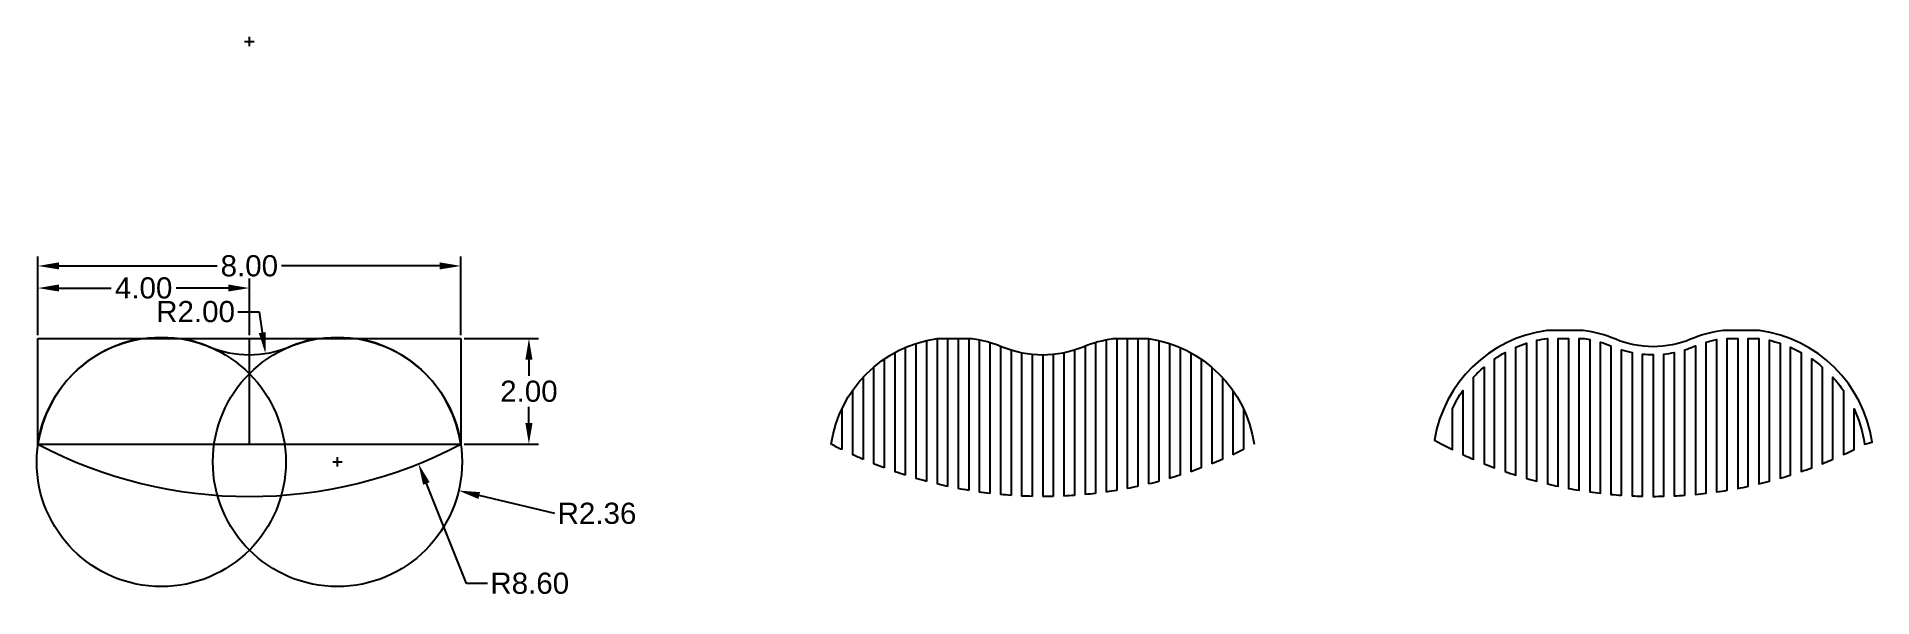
# Model space of a CAD drawing. Header units: centimetres. Extents: x 3.3 to 38, y 1.8 to 12.4.
import ezdxf

# ---------------------------------------------------------------- set-up
doc = ezdxf.new("R2010")
doc.units = ezdxf.units.CM
doc.layers.add('Cotare', color=3, linetype='Continuous')
doc.layers.add('Detalii carcasa superioara 1', color=9, linetype='Continuous')
doc.styles.get("Standard").update_dxf_attribs({"font": 'arial.ttf'})
doc.dimstyles.get("Standard").update_dxf_attribs({"dimtxt": 0.4, "dimasz": 0.4, "dimexe": 0.18, "dimexo": 0.0625, "dimgap": 0.09, "dimtad": 0, "dimtih": 1, "dimtoh": 1, "dimzin": 0, "dimdsep": 46, "dimtxsty": 'Standard', "dimcen": 0.09, "dimadec": 0, "dimazin": 0, "dimtfac": 1, "dimtofl": 0, "dimtmove": 0, "dimatfit": 3, "dimfxl": 1, "dimtolj": 1, "dimtzin": 0, "dimarcsym": 0})

# ---------------------------------------------------------------- blocks, each defined once
blk = doc.blocks.new('*D16')
at = {"layer": 'Cotare', "color": 0, "lineweight": -2, "transparency": 16777216}
for p, q in [((3.277, 6.788), (3.277, 8.277)), ((3.677, 8.097), (6.668, 8.097)), ((10.877, 8.097), (7.886, 8.097)), ((11.277, 6.788), (11.277, 8.277))]:
    blk.add_line(p, q, dxfattribs=at)
at = {"layer": 'Cotare', "color": 0, "transparency": 16777216}
for points in [[(3.677, 8.164), (3.677, 8.03), (3.277, 8.097)], [(10.877, 8.164), (10.877, 8.03), (11.277, 8.097)]]:
    blk.add_solid(points, dxfattribs=at)
at = {"layer": 'Defpoints', "color": 0, "transparency": 16777216}
for p in [(11.277, 8.097), (3.277, 6.726), (11.277, 6.726)]:
    blk.add_point(p, dxfattribs=at)
at = {"layer": 'Cotare', "color": 0, "transparency": 16777216, "insert": (7.277, 8.097), "char_height": 0.4, "attachment_point": 5}
blk.add_mtext('\\A1;8.00', dxfattribs=at)
blk = doc.blocks.new('*D17')
at = {"layer": 'Cotare', "color": 0, "lineweight": -2, "transparency": 16777216}
for p, q in [((11.34, 6.726), (12.747, 6.726)), ((12.567, 6.326), (12.567, 6.02)), ((12.567, 5.126), (12.567, 5.432)), ((11.34, 4.726), (12.747, 4.726))]:
    blk.add_line(p, q, dxfattribs=at)
at = {"layer": 'Cotare', "color": 0, "transparency": 16777216}
for points in [[(12.5, 6.326), (12.634, 6.326), (12.567, 6.726)], [(12.5, 5.126), (12.634, 5.126), (12.567, 4.726)]]:
    blk.add_solid(points, dxfattribs=at)
at = {"layer": 'Defpoints', "color": 0, "transparency": 16777216}
for p in [(11.277, 6.726), (11.277, 4.726), (12.567, 4.726)]:
    blk.add_point(p, dxfattribs=at)
at = {"layer": 'Cotare', "color": 0, "transparency": 16777216, "insert": (12.567, 5.726), "char_height": 0.4, "attachment_point": 5}
blk.add_mtext('\\A1;2.00', dxfattribs=at)
blk = doc.blocks.new('*D18')
at = {"layer": 'Cotare', "color": 0, "lineweight": -2, "transparency": 16777216}
for p, q in [((8.854, 4.393), (9.034, 4.393)), ((8.944, 4.303), (8.944, 4.483)), ((13.055, 3.419), (11.627, 3.757))]:
    blk.add_line(p, q, dxfattribs=at)
at = {"layer": 'Cotare', "color": 0, "transparency": 16777216}
blk.add_solid([(11.642, 3.822), (11.611, 3.692), (11.238, 3.85)], dxfattribs=at)
at = {"layer": 'Defpoints', "color": 0, "transparency": 16777216}
for p in [(8.944, 4.393), (11.238, 3.85)]:
    blk.add_point(p, dxfattribs=at)
at = {"layer": 'Cotare', "color": 0, "transparency": 16777216, "insert": (13.855, 3.419), "char_height": 0.4, "attachment_point": 5}
blk.add_mtext('\\A1;R2.36', dxfattribs=at)
blk = doc.blocks.new('*D19')
at = {"layer": 'Cotare', "color": 0, "lineweight": -2, "transparency": 16777216}
for p, q in [((3.277, 6.788), (3.277, 7.859)), ((3.677, 7.679), (4.66, 7.679)), ((6.877, 7.679), (5.894, 7.679)), ((7.277, 6.788), (7.277, 7.859))]:
    blk.add_line(p, q, dxfattribs=at)
at = {"layer": 'Cotare', "color": 0, "transparency": 16777216}
for points in [[(3.677, 7.746), (3.677, 7.613), (3.277, 7.679)], [(6.877, 7.746), (6.877, 7.613), (7.277, 7.679)]]:
    blk.add_solid(points, dxfattribs=at)
at = {"layer": 'Defpoints', "color": 0, "transparency": 16777216}
for p in [(7.277, 7.679), (3.277, 6.726), (7.277, 6.726)]:
    blk.add_point(p, dxfattribs=at)
at = {"layer": 'Cotare', "color": 0, "transparency": 16777216, "insert": (5.277, 7.679), "char_height": 0.4, "attachment_point": 5}
blk.add_mtext('\\A1;4.00', dxfattribs=at)
blk = doc.blocks.new('*D15')
at = {"layer": 'Cotare', "color": 0, "lineweight": -2, "transparency": 16777216}
for p, q in [((7.187, 12.339), (7.367, 12.339)), ((7.277, 12.249), (7.277, 12.429)), ((11.383, 2.097), (10.626, 3.985)), ((11.783, 2.097), (11.383, 2.097))]:
    blk.add_line(p, q, dxfattribs=at)
at = {"layer": 'Cotare', "color": 0, "transparency": 16777216}
blk.add_solid([(10.688, 4.01), (10.564, 3.96), (10.477, 4.357)], dxfattribs=at)
at = {"layer": 'Defpoints', "color": 0, "transparency": 16777216}
for p in [(7.277, 12.339), (10.477, 4.357)]:
    blk.add_point(p, dxfattribs=at)
at = {"layer": 'Cotare', "color": 0, "transparency": 16777216, "insert": (12.583, 2.097), "char_height": 0.4, "attachment_point": 5}
blk.add_mtext('\\A1;R8.60', dxfattribs=at)
blk = doc.blocks.new('*D14')
at = {"layer": 'Cotare', "color": 0, "lineweight": -2, "transparency": 16777216}
for p, q in [((7.06, 7.232), (7.46, 7.232)), ((7.46, 7.232), (7.521, 6.837))]:
    blk.add_line(p, q, dxfattribs=at)
at = {"layer": 'Cotare', "color": 0, "transparency": 16777216}
blk.add_solid([(7.587, 6.847), (7.455, 6.827), (7.582, 6.442)], dxfattribs=at)
at = {"layer": 'Defpoints', "color": 0, "transparency": 16777216}
for p in [(7.277, 8.418), (7.582, 6.442)]:
    blk.add_point(p, dxfattribs=at)
at = {"layer": 'Cotare', "color": 0, "transparency": 16777216, "insert": (6.26, 7.232), "char_height": 0.4, "attachment_point": 5}
blk.add_mtext('\\A1;R2.00', dxfattribs=at)

msp = doc.modelspace()

# ---------------------------------------------------------------- linework, layer by layer
at = {"layer": 'Detalii carcasa superioara 1'}
for p, q in [((3.277, 4.726), (3.277, 6.726)), ((3.277, 6.726), (11.277, 6.726)), ((3.277, 6.726), (5.277, 6.726)), ((5.277, 6.726), (5.944, 6.726)), ((7.277, 4.726), (7.277, 6.726)), ((8.611, 6.726), (9.277, 6.726)), ((11.277, 6.726), (11.277, 4.726)), ((19.889, 6.633), (19.889, 4.081)), ((20.089, 6.688), (20.089, 4.025)), ((20.289, 6.726), (20.289, 3.975)), ((20.489, 6.726), (20.489, 3.93)), ((20.689, 6.726), (20.689, 3.889)), ((20.889, 6.726), (20.889, 3.854)), ((21.089, 6.703), (21.089, 3.823)), ((21.289, 6.653), (21.289, 3.797)), ((23.289, 6.653), (23.289, 3.797)), ((23.489, 6.703), (23.489, 3.823)), ((23.689, 6.726), (23.689, 3.854)), ((23.889, 6.726), (23.889, 3.889)), ((24.089, 6.726), (24.089, 3.93)), ((24.289, 6.726), (24.289, 3.975)), ((24.489, 6.688), (24.489, 4.025)), ((24.689, 6.633), (24.689, 4.081)), ((19.289, 6.336), (19.289, 4.279)), ((19.489, 6.459), (19.489, 4.208)), ((19.689, 6.557), (19.689, 4.142)), ((21.489, 6.585), (21.489, 3.776)), ((21.689, 6.51), (21.689, 3.76)), ((21.889, 6.459), (21.889, 3.748)), ((22.089, 6.428), (22.089, 3.741)), ((22.289, 6.418), (22.289, 3.739)), ((22.489, 6.428), (22.489, 3.741)), ((22.689, 6.459), (22.689, 3.748)), ((22.889, 6.51), (22.889, 3.76)), ((23.089, 6.585), (23.089, 3.776)), ((24.889, 6.557), (24.889, 4.142)), ((25.089, 6.459), (25.089, 4.208)), ((25.289, 6.336), (25.289, 4.279)), ((18.889, 5.99), (18.889, 4.44)), ((19.089, 6.183), (19.089, 4.357)), ((25.489, 6.183), (25.489, 4.357)), ((25.689, 5.99), (25.689, 4.44)), ((18.689, 5.741), (18.689, 4.529)), ((25.889, 5.741), (25.889, 4.529)), ((18.489, 5.395), (18.489, 4.624)), ((26.089, 5.395), (26.089, 4.624)), ((3.277, 4.726), (11.277, 4.726)), ((3.277, 4.726), (7.277, 4.726)), ((11.277, 4.726), (11.277, 4.726)), ((11.277, 4.726), (11.277, 4.726))]:
    msp.add_line(p, q, dxfattribs=at)
for points in [[(18.489, 4.624, -0.006524), (18.289, 4.726, -0.333333), (20.289, 6.726), (20.955, 6.726, -0.06274), (21.523, 6.57, 0.198823), (23.054, 6.57, -0.06274), (23.622, 6.726), (24.289, 6.726, -0.333333), (26.289, 4.726)], [(18.889, 4.44, -0.006365), (18.689, 4.529)], [(26.089, 4.624, -0.006441), (25.889, 4.529)], [(19.289, 4.279, -0.006233), (19.089, 4.357)], [(19.689, 4.142, -0.006124), (19.489, 4.208)], [(25.289, 4.279, -0.006176), (25.089, 4.208)], [(25.689, 4.44, -0.006296), (25.489, 4.357)], [(20.089, 4.025, -0.006034), (19.889, 4.081)], [(20.489, 3.93, -0.005961), (20.289, 3.975)], [(20.889, 3.854, -0.005905), (20.689, 3.889)], [(21.289, 3.797, -0.005862), (21.089, 3.823)], [(23.689, 3.854, -0.005882), (23.489, 3.823)], [(24.089, 3.93, -0.005931), (23.889, 3.889)], [(24.489, 4.025, -0.005996), (24.289, 3.975)], [(24.889, 4.142, -0.006077), (24.689, 4.081)], [(21.689, 3.76, -0.005833), (21.489, 3.776)], [(22.089, 3.741, -0.005818), (21.889, 3.748)], [(22.489, 3.741, -0.005815), (22.289, 3.739)], [(22.889, 3.76, -0.005824), (22.689, 3.748)], [(23.289, 3.797, -0.005846), (23.089, 3.776)]]:
    msp.add_lwpolyline(points, format="xyb", dxfattribs=at)
msp.add_lwpolyline([(33.04, 6.587), (33.04, 3.779, 0.005833), (33.24, 3.762), (33.24, 6.513, 0.025839), (33.44, 6.461), (33.44, 3.751, 0.005818), (33.64, 3.744), (33.64, 6.431, 0.025047), (33.84, 6.421), (33.84, 3.741, 0.005815), (34.04, 3.744), (34.04, 6.431, 0.025303), (34.24, 6.461), (34.24, 3.751, 0.005824), (34.44, 3.762), (34.44, 6.513, 0.021962), (34.605, 6.573, -0.003999), (34.64, 6.587), (34.64, 3.779, 0.005846), (34.84, 3.8), (34.84, 6.656, -0.021866), (35.04, 6.705), (35.04, 3.826, 0.005882), (35.24, 3.856), (35.24, 6.728), (35.44, 6.728), (35.44, 3.892, 0.005931), (35.64, 3.932), (35.64, 6.728), (35.84, 6.728), (35.84, 3.977, 0.005996), (36.04, 4.028), (36.04, 6.691, -0.022035), (36.24, 6.635), (36.24, 4.083, 0.006077), (36.44, 4.144), (36.44, 6.559, -0.023622), (36.64, 6.462), (36.64, 4.21, 0.006176), (36.84, 4.282), (36.84, 6.339, -0.026764), (37.04, 6.185), (37.04, 4.359, 0.006296), (37.24, 4.442), (37.24, 5.992, -0.033911), (37.44, 5.743), (37.44, 4.531, 0.006441), (37.64, 4.626), (37.64, 5.397, -0.07446), (37.84, 4.728), (37.986, 4.767, 0.332531), (35.85, 6.878), (35.163, 6.878, 0.063823), (34.548, 6.711, -0.198823), (33.132, 6.711, 0.063823), (32.517, 6.878), (31.829, 6.878, 0.328476), (29.7, 4.804), (29.84, 4.728, 0.006524), (30.04, 4.626), (30.04, 5.397, -0.042468), (30.24, 5.743), (30.24, 4.531, 0.006365), (30.44, 4.442), (30.44, 5.992, -0.029496), (30.64, 6.185), (30.64, 4.359, 0.006233), (30.84, 4.282), (30.84, 6.339, -0.02492), (31.04, 6.462), (31.04, 4.21, 0.006124), (31.24, 4.144), (31.24, 6.559, -0.022693), (31.44, 6.635), (31.44, 4.083, 0.006034), (31.64, 4.028), (31.64, 6.691, -0.021592), (31.84, 6.728), (31.84, 6.728), (31.84, 3.977, 0.005961), (32.04, 3.932), (32.04, 6.728), (32.24, 6.728), (32.24, 3.892, 0.005905), (32.44, 3.856), (32.44, 6.728), (32.507, 6.728, -0.014353), (32.64, 6.705), (32.64, 3.826, 0.005862), (32.84, 3.8), (32.84, 6.656, -0.022447)], format="xyb", close=True, dxfattribs=at)
for centre in [(5.611, 4.393), (5.611, 4.393), (8.944, 4.393)]:
    msp.add_circle(centre, 2.357, dxfattribs=at)
for centre, radius, start, end in [((5.611, 4.393), 2.357, 98.1301, 171.8699), ((5.611, 4.393), 2.357, 67.5099, 81.8699), ((8.944, 4.393), 2.357, 98.1301, 112.4901), ((8.944, 4.393), 2.357, 8.1301, 81.8699), ((7.277, 8.418), 2, 247.5099, 292.4901), ((7.277, 12.339), 8.6, 242.2825, 297.7175)]:
    msp.add_arc(centre, radius, start, end, dxfattribs=at)

# ---------------------------------------------------------------- dimensions: what is measured, and where the dimension line sits
at = {"layer": 'Cotare'}
for center, mpoint, picture, middle in [((7.277, 12.339), (10.477, 4.357), '*D15', (12.583, 2.097)), ((7.277, 8.418), (7.582, 6.442), '*D14', (6.26, 7.232)), ((8.944, 4.393), (11.238, 3.85), '*D18', (13.055, 3.419))]:
    dim = msp.add_radius_dim(center=center, mpoint=mpoint, dimstyle='Standard', dxfattribs=at)
    dim.commit()
    dim.dimension.update_dxf_attribs({"geometry": picture, "text_midpoint": middle, "dimtype": 164})
for base, p2, picture, middle in [((11.277, 8.097), (11.277, 6.726), '*D16', (7.277, 8.097)), ((7.277, 7.679), (7.277, 6.726), '*D19', (5.277, 7.679))]:
    dim = msp.add_linear_dim(base=base, p1=(3.277, 6.726), p2=p2, dimstyle='Standard', dxfattribs=at)
    dim.commit()
    dim.dimension.update_dxf_attribs({"geometry": picture, "text_midpoint": middle, "dimtype": 160})
dim = msp.add_linear_dim(base=(12.567, 4.726), p1=(11.277, 6.726), p2=(11.277, 4.726), angle=90, dimstyle='Standard', dxfattribs=at)
dim.commit()
dim.dimension.update_dxf_attribs({"geometry": '*D17', "text_midpoint": (12.567, 5.726)})

doc.saveas('drawing.dxf')
